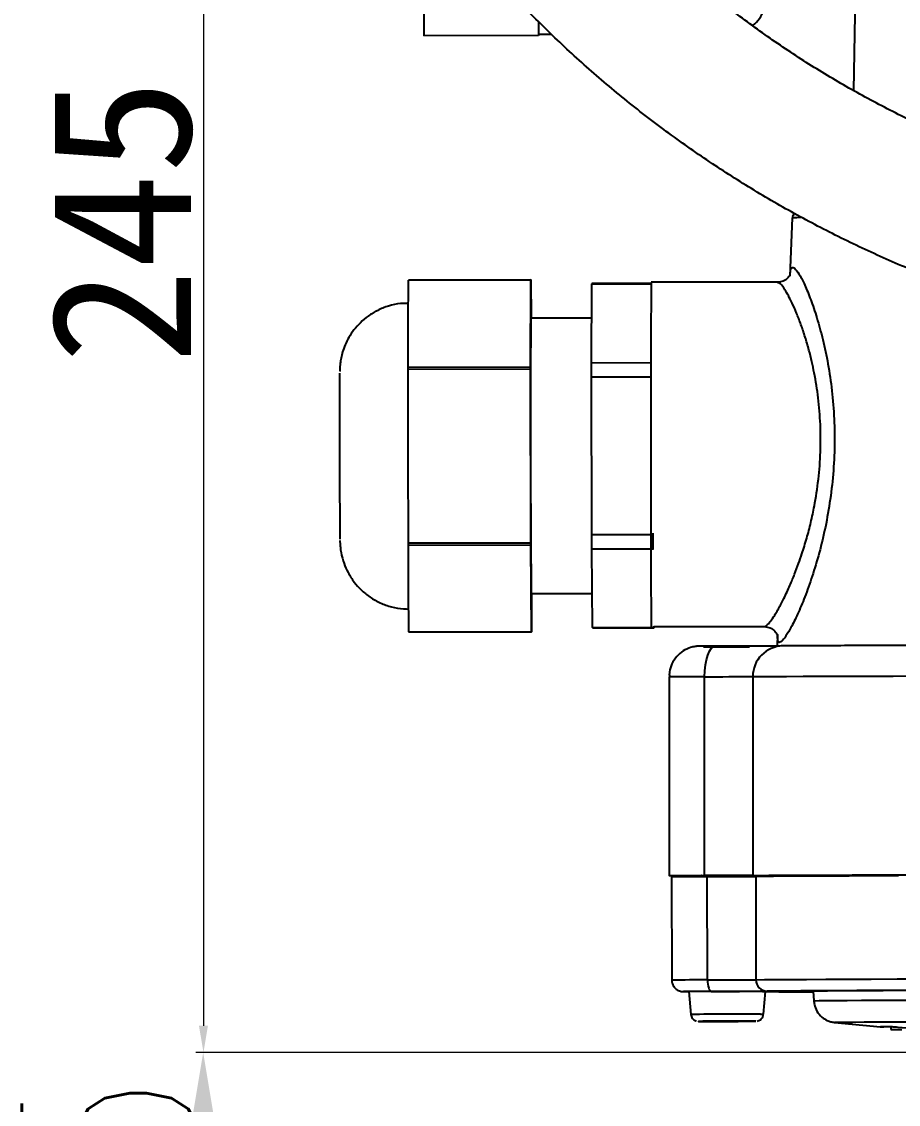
# Model space of a CAD drawing. Header units: millimetres. Extents: x 2462 to 4142, y 835 to 2023.
# Drawn here: x 2887.6 to 3002.2, y 1086.4 to 1228 of the extents above; entities that cross this region are included whole.
import ezdxf

# ---------------------------------------------------------------- set-up
doc = ezdxf.new("R2010")
doc.units = ezdxf.units.MM
doc.layers.add('标注', color=3, linetype='Continuous', lineweight=13)
doc.styles.add('SLDTEXTSTYLE1', font='txt.shx', dxfattribs={"width": 0.7, "bigfont": 'gbcbig.shx'})
doc.styles.get("Standard").update_dxf_attribs({"font": 'arial.ttf'})
doc.dimstyles.new('AM_ISO', dxfattribs={"dimtxt": 3.5, "dimasz": 3.5, "dimexe": 1, "dimexo": 1, "dimgap": 1.5, "dimtad": 1, "dimdsep": 46, "dimtxsty": 'Standard', "dimcen": 0, "dimclrd": 256, "dimclre": 256, "dimclrt": 2, "dimadec": 0, "dimazin": 2, "dimtp": 0.1, "dimtm": 0.1, "dimtfac": 0.71, "dimtdec": 3, "dimtmove": 0, "dimatfit": 3, "dimfxl": 0, "dimlwd": -1, "dimlwe": -1, "dimarcsym": 0})
doc.dimstyles.new('SLDDIMSTYLE12$0', dxfattribs={"dimtxt": 12, "dimasz": 10, "dimexe": 0, "dimexo": 0.0625, "dimgap": 0.875, "dimtad": 1, "dimdec": 1, "dimlfac": 1.8, "dimrnd": 1e-09, "dimzin": 12, "dimdsep": 46, "dimtxsty": 'SLDTEXTSTYLE1', "dimcen": 0.09, "dimdle": 8.16, "dimclrd": 3, "dimclre": 3, "dimadec": 0, "dimazin": 3, "dimtfac": 1, "dimtdec": 1, "dimtofl": 0, "dimtmove": 0, "dimatfit": 3, "dimfxl": 0, "dimfrac": 2, "dimtolj": 1, "dimlwd": 5, "dimlwe": 5, "dimarcsym": 0})

# ---------------------------------------------------------------- blocks, each defined once
blk = doc.blocks.new('*D31')
at = {"layer": 'Defpoints', "color": 0, "transparency": 16777216}
for p in [(3060.59, 1334.79), (2911.33, 1093.21), (3056.27, 1093.21)]:
    blk.add_point(p, dxfattribs=at)
at = {"layer": '标注', "linetype": 'ByBlock', "transparency": 16777216}
for p, q in [((3059.59, 1334.79), (2910.33, 1334.79)), ((2911.33, 1331.29), (2911.33, 1096.71)), ((3055.27, 1093.21), (2910.33, 1093.21))]:
    blk.add_line(p, q, dxfattribs=at)
at = {"layer": '标注', "transparency": 16777216}
for points in [[(2910.74, 1331.29), (2911.91, 1331.29), (2911.33, 1334.79)], [(2910.74, 1096.71), (2911.91, 1096.71), (2911.33, 1093.21)]]:
    blk.add_solid(points, dxfattribs=at)
at = {"layer": '标注', "color": 2, "transparency": 16777216, "insert": (2900.69, 1201.9), "char_height": 8, "attachment_point": 5, "rotation": 90}
blk.add_mtext('\\A1;{\\fSimSun|b0|i0|c134|p2;\\H2.28571x;245}', dxfattribs=at)
blk = doc.blocks.new('*D32')
at = {"layer": 'Defpoints', "color": 0, "transparency": 16777216}
for p in [(3056.27, 1093.21), (2911.29, 1059.42), (3060.86, 1059.42)]:
    blk.add_point(p, dxfattribs=at)
at = {"layer": '标注', "color": 3, "lineweight": 5, "transparency": 16777216}
blk.add_line((3056.2, 1093.21), (2911.29, 1093.21), dxfattribs=at)
at = {"layer": '标注', "color": 3, "linetype": 'Continuous', "lineweight": 5, "transparency": 16777216}
for p, q in [((2911.29, 1083.21), (2911.29, 1069.42)), ((3060.79, 1059.42), (2911.29, 1059.42))]:
    blk.add_line(p, q, dxfattribs=at)
at = {"layer": '标注', "color": 3, "transparency": 16777216}
for points in [[(2909.62, 1083.21), (2912.96, 1083.21), (2911.29, 1093.21)], [(2909.62, 1069.42), (2912.96, 1069.42), (2911.29, 1059.42)]]:
    blk.add_solid(points, dxfattribs=at)
at = {"layer": '标注', "color": 0, "transparency": 16777216, "insert": (2898.99, 1076.26), "char_height": 10, "attachment_point": 5, "rotation": 90, "style": 'SLDTEXTSTYLE1'}
blk.add_mtext('\\A1;{\\H2.28571x;45}', dxfattribs=at)

msp = doc.modelspace()

# ---------------------------------------------------------------- linework, layer by layer
at = {"color": 7, "linetype": 'Continuous', "lineweight": 25}
for p, q in [((2996.685, 1240.775), (2996.289, 1218.997)), ((2955.145, 1226.171), (2940.145, 1226.145)), ((2955.145, 1226.354), (2956.835, 1226.354)), ((2988.267, 1202.34), (2988.001, 1194.73)), ((2938.092, 1188.516), (2938.114, 1194.195)), ((2954.114, 1194.223), (2938.114, 1194.195)), ((2938.114, 1194.195), (2954.114, 1194.222)), ((2954.071, 1182.864), (2954.114, 1194.222)), ((2954.115, 1194.222), (2954.15, 1189.223)), ((2962.073, 1183.403), (2962.112, 1193.711)), ((2962.112, 1193.711), (2969.864, 1193.724)), ((2969.865, 1193.75), (2962.115, 1193.736)), ((2986.381, 1193.908), (2969.872, 1193.908)), ((2962.095, 1189.236), (2954.123, 1189.223)), ((2938.071, 1182.837), (2938.092, 1188.516)), ((2962.073, 1183.403), (2969.812, 1183.416)), ((2938.071, 1182.837), (2954.071, 1182.864)), ((2938.071, 1182.553), (2954.071, 1182.58)), ((2938.091, 1171.195), (2938.071, 1182.553)), ((2954.11, 1159.865), (2954.071, 1182.58)), ((2962.073, 1181.544), (2969.809, 1181.557)), ((2962.108, 1160.929), (2962.073, 1181.544)), ((2938.11, 1159.837), (2938.091, 1171.195)), ((2962.108, 1160.929), (2970.108, 1160.942)), ((2970.108, 1160.942), (2970.108, 1161.101)), ((2938.11, 1159.837), (2954.11, 1159.865)), ((2938.111, 1159.554), (2954.111, 1159.581)), ((2938.152, 1153.875), (2938.111, 1159.554)), ((2954.193, 1148.223), (2954.111, 1159.581)), ((2962.115, 1159.07), (2970.115, 1159.084)), ((2962.189, 1148.762), (2962.115, 1159.07)), ((2970.116, 1158.988), (2970.115, 1159.084)), ((2938.193, 1148.196), (2938.152, 1153.875)), ((2954.185, 1153.223), (2962.157, 1153.236)), ((2954.212, 1153.223), (2954.194, 1148.223)), ((2938.193, 1148.195), (2954.193, 1148.223)), ((2938.193, 1148.196), (2954.193, 1148.223)), ((2962.189, 1148.762), (2970.189, 1148.776)), ((2962.192, 1148.737), (2970.192, 1148.75)), ((2970.189, 1148.776), (2970.188, 1148.95)), ((2970.192, 1148.908), (2984.655, 1148.908)), ((2970.196, 1148.908), (2970.196, 1148.776)), ((2986.365, 1147.87), (2986.311, 1146.34)), ((2972.195, 1142.339), (2972.195, 1116.339)), ((2976.842, 1116.352), (2976.842, 1142.352)), ((2983.14, 1142.366), (2983.14, 1116.366)), ((2972.528, 1116.185), (2972.551, 1102.685)), ((2976.754, 1116.342), (2976.754, 1116.205)), ((2977.219, 1102.706), (2977.196, 1116.206)), ((2982.754, 1116.225), (2982.754, 1116.339)), ((2982.754, 1116.315), (2983.23, 1116.312)), ((2983.519, 1116.231), (2983.542, 1102.731)), ((2974.779, 1101.189), (2975.046, 1098.202)), ((2976.779, 1101.2), (2976.779, 1101.2)), ((2982.779, 1101.21), (2982.779, 1101.21)), ((2984.523, 1098.218), (2984.779, 1101.206)), ((2984.777, 1101.181), (2985.02, 1101.18)), ((2991.052, 1101.217), (2991.119, 1099.98)), ((2993.815, 1097.156), (2993.81, 1097.156)), ((2993.814, 1097.156), (2999.819, 1096.566)), ((3001.203, 1096.606), (3001.203, 1096.232)), ((3001.203, 1096.232), (3002.604, 1096.232))]:
    msp.add_line(p, q, dxfattribs=at)
at = {"color": 7, "linetype": 'Continuous', "lineweight": 25, "flags": 128}
for points in [[(2955.145, 1226.171), (2955.15, 1226.317), (2955.151, 1226.354)], [(2962.073, 1181.544), (2962.073, 1181.782), (2962.073, 1182.018), (2962.073, 1182.253), (2962.073, 1182.486), (2962.073, 1182.718), (2962.073, 1182.948), (2962.073, 1183.176), (2962.073, 1183.403)], [(2938.071, 1182.553), (2938.071, 1182.589), (2938.071, 1182.624), (2938.071, 1182.66), (2938.071, 1182.695), (2938.071, 1182.731), (2938.071, 1182.766), (2938.071, 1182.801), (2938.071, 1182.837)], [(2954.071, 1182.58), (2954.071, 1182.616), (2954.071, 1182.652), (2954.071, 1182.687), (2954.071, 1182.723), (2954.071, 1182.758), (2954.071, 1182.794), (2954.071, 1182.829), (2954.071, 1182.864)], [(2962.115, 1159.07), (2962.114, 1159.296), (2962.113, 1159.525), (2962.112, 1159.755), (2962.112, 1159.986), (2962.111, 1160.22), (2962.11, 1160.455), (2962.109, 1160.691), (2962.108, 1160.929)], [(2970.115, 1159.084), (2970.114, 1159.31), (2970.113, 1159.539), (2970.112, 1159.769), (2970.112, 1160), (2970.111, 1160.233), (2970.11, 1160.468), (2970.109, 1160.705), (2970.108, 1160.942)], [(2938.111, 1159.554), (2938.111, 1159.589), (2938.111, 1159.624), (2938.111, 1159.66), (2938.111, 1159.695), (2938.111, 1159.731), (2938.111, 1159.766), (2938.11, 1159.802), (2938.11, 1159.837)], [(2954.111, 1159.581), (2954.111, 1159.616), (2954.111, 1159.652), (2954.111, 1159.687), (2954.111, 1159.723), (2954.111, 1159.758), (2954.11, 1159.794), (2954.11, 1159.829), (2954.11, 1159.865)], [(2970.196, 1148.776), (2970.195, 1148.765), (2970.194, 1148.757), (2970.193, 1148.752), (2970.192, 1148.75), (2970.191, 1148.752), (2970.19, 1148.757), (2970.19, 1148.765), (2970.189, 1148.776)], [(2976.842, 1142.352), (2976.869, 1143.132), (2976.95, 1143.882), (2977.081, 1144.573), (2977.257, 1145.178), (2977.472, 1145.675), (2977.717, 1146.043), (2977.983, 1146.269), (2978.26, 1146.345)], [(2983.14, 1142.366), (2984.264, 1142.376), (2985.739, 1142.386), (2987.559, 1142.395), (2989.715, 1142.405), (2992.197, 1142.414), (2994.995, 1142.422), (2998.096, 1142.43), (3001.485, 1142.438), (3005.148, 1142.446), (3009.067, 1142.453), (3013.226, 1142.459), (3017.605, 1142.465), (3022.184, 1142.47), (3026.943, 1142.475), (3031.86, 1142.479), (3036.913, 1142.482), (3042.078, 1142.485), (3047.334, 1142.487)], [(2977.219, 1102.706), (2977.23, 1102.413), (2977.261, 1102.132), (2977.31, 1101.872), (2977.376, 1101.644), (2977.456, 1101.458), (2977.547, 1101.319), (2977.646, 1101.233), (2977.749, 1101.204)], [(2983.542, 1102.731), (2984.682, 1102.743), (2986.173, 1102.755), (2988.009, 1102.768), (2990.18, 1102.781), (2992.678, 1102.794), (2995.49, 1102.807), (2998.605, 1102.821), (3002.007, 1102.835), (3005.682, 1102.848), (3009.613, 1102.862), (3013.783, 1102.876), (3018.171, 1102.889), (3022.759, 1102.902), (3027.526, 1102.915), (3032.45, 1102.927), (3037.508, 1102.94), (3042.679, 1102.951), (3047.938, 1102.962)], [(3048.209, 1101.46), (3043.049, 1101.449), (3037.975, 1101.438), (3033.011, 1101.426), (3028.18, 1101.414), (3023.502, 1101.401), (3019, 1101.388), (3014.694, 1101.375), (3010.603, 1101.362), (3006.746, 1101.348), (3003.139, 1101.335), (2999.801, 1101.321), (2996.745, 1101.308), (2993.985, 1101.295), (2991.534, 1101.282), (2989.403, 1101.269), (2987.602, 1101.257), (2986.139, 1101.244), (2985.02, 1101.233)], [(3057.284, 1101.464), (3057.231, 1101.464), (3052.233, 1101.454), (3047.286, 1101.444), (3042.413, 1101.434), (3037.639, 1101.422), (3032.987, 1101.411), (3028.482, 1101.399), (3024.144, 1101.387), (3019.997, 1101.374), (3016.059, 1101.362), (3012.353, 1101.349), (3008.894, 1101.336), (3005.702, 1101.323), (3002.791, 1101.311), (3000.176, 1101.298), (2997.871, 1101.286), (2995.887, 1101.274), (2994.233, 1101.262), (2992.918, 1101.25), (2991.948, 1101.239), (2991.329, 1101.229), (2991.063, 1101.219), (2991.052, 1101.217)], [(2974.064, 1101.188), (2974.105, 1101.186), (2974.432, 1101.184)], [(2974.432, 1101.184), (2974.512, 1101.184), (2974.78, 1101.184)], [(2979.754, 1101.207), (2978.408, 1101.204), (2977.154, 1101.201), (2976.077, 1101.198), (2975.25, 1101.194), (2974.731, 1101.191), (2974.554, 1101.188), (2974.731, 1101.186), (2974.78, 1101.186)], [(2984.779, 1101.203), (2984.954, 1101.206), (2984.776, 1101.208), (2984.257, 1101.21), (2983.431, 1101.211), (2982.354, 1101.21), (2981.1, 1101.209), (2979.754, 1101.207)], [(2984.401, 1101.209), (2984.744, 1101.207), (2984.779, 1101.206)], [(2991.119, 1099.98), (2991.295, 1099.99), (2991.821, 1100), (2992.697, 1100.011), (2993.916, 1100.022), (2995.472, 1100.034), (2997.36, 1100.045), (2999.568, 1100.058), (3002.086, 1100.07), (3004.901, 1100.083), (3008.001, 1100.096), (3011.368, 1100.108), (3014.987, 1100.121), (3018.84, 1100.134), (3022.908, 1100.146), (3027.17, 1100.158), (3031.605, 1100.17), (3036.192, 1100.182), (3040.908, 1100.193), (3045.73, 1100.204), (3050.633, 1100.214), (3055.594, 1100.224), (3057.394, 1100.227)], [(2983.472, 1097.305), (2983.245, 1097.306), (2982.634, 1097.307), (2981.744, 1097.307), (2980.663, 1097.306), (2979.496, 1097.304), (2978.357, 1097.301), (2977.358, 1097.299), (2976.597, 1097.296), (2976.148, 1097.293), (2976.055, 1097.29), (2976.327, 1097.289), (2976.938, 1097.288), (2977.828, 1097.288), (2978.909, 1097.289), (2980.076, 1097.291), (2981.215, 1097.293), (2982.214, 1097.296), (2982.975, 1097.299), (2983.424, 1097.302), (2983.529, 1097.304)], [(2983.529, 1097.304), (2983.517, 1097.304), (2983.472, 1097.305)], [(2984.164, 1098.221), (2984.49, 1098.219), (2984.523, 1098.218)], [(2993.81, 1097.156), (2993.884, 1097.165), (2994.303, 1097.175), (2995.079, 1097.185), (2996.208, 1097.196), (2997.684, 1097.208), (2999.5, 1097.219), (3001.645, 1097.232), (3004.108, 1097.244), (3006.878, 1097.256), (3009.938, 1097.269), (3013.273, 1097.282), (3016.865, 1097.294), (3020.696, 1097.307), (3024.745, 1097.319), (3028.991, 1097.331), (3033.413, 1097.343), (3037.985, 1097.354), (3042.685, 1097.366), (3047.488, 1097.376), (3052.369, 1097.386), (3057.302, 1097.396), (3062.26, 1097.404)]]:
    msp.add_lwpolyline(points, dxfattribs=at)
at = {"color": 7, "linetype": 'Continuous', "lineweight": 25}
for centre, radius, start, end in [((3527.056, 1233.418), 586.955, 179.927763, 180.709962), ((3033.207, 1227.984), 78.083, 180.01402, 181.33075), ((2989.34, 1179.873), 22.492, 89.61869, 92.73331), ((2954.114, 1194.222), 0.000515, 358.30164, 181.79685), ((2962.192, 1193.713), 0.0803, 163.33494, 181.84686), ((5172.626, 1175.036), 2218.549, 179.633624, 180.563363), ((4589.873, 1174.028), 1660.763, 179.723328, 180.472999), ((2938.193, 1148.196), 0.000515, 178.30164, 1.79685), ((2954.193, 1148.223), 0.000515, 178.30164, 1.79685), ((2962.259, 1148.758), 0.0703, 177.01278, 198.19772), ((2980.604, 620.132), 526.075, 89.77142, 90.42489), ((2987.108, 1142.397), 3.968, 90.43064, 180.4494), ((2976.06, 575.344), 567.009, 89.921, 90.39059), ((2977.342, 2313.502), 1171.15, 269.97553, 270.283673), ((2976.769, 686.129), 430.077, 89.94308, 90.56501), ((2975.663, 2298.729), 1182.524, 270.074299, 270.380635), ((3010.827, -2091.164), 3207.511, 90.15469, 90.487809), ((2977.415, 531.952), 570.753, 90.01967, 90.48831), ((2975.686, 2285.23), 1182.525, 270.074299, 270.380635), ((2985.03, 1102.721), 1.489, 179.63955, 269.60562), ((2975.986, 2461.106), 1359.904, 270.074299, 270.380635), ((2977.567, 711.947), 389.257, 89.97318, 90.51564), ((2982.105, -103.585), 1204.796, 89.890815, 90.348363), ((2992.836, 2236.849), 1135.696, 269.605704, 269.910175), ((2981.988, -43.6), 1141.823, 89.890815, 90.348363)]:
    msp.add_arc(centre, radius, start, end, dxfattribs=at)
for points, knots in [([(3213.473, 1332.152), (3213.492, 1333.403), (3213.546, 1336.96), (3213.389, 1342.825), (3212.905, 1349.73), (3212.102, 1356.606), (3210.987, 1363.438), (3209.561, 1370.212), (3207.827, 1376.914), (3205.79, 1383.53), (3203.453, 1390.046), (3200.82, 1396.449), (3197.899, 1402.725), (3194.694, 1408.861), (3191.212, 1414.844), (3187.461, 1420.662), (3183.448, 1426.303), (3179.182, 1431.755), (3174.672, 1437.007), (3169.927, 1442.047), (3164.957, 1446.865), (3159.772, 1451.452), (3154.383, 1455.797), (3148.801, 1459.892), (3143.039, 1463.728), (3137.107, 1467.297), (3131.019, 1470.592), (3124.786, 1473.605), (3118.423, 1476.331), (3111.942, 1478.763), (3105.356, 1480.897), (3098.681, 1482.729), (3091.928, 1484.254), (3085.113, 1485.469), (3078.25, 1486.372), (3071.352, 1486.96), (3064.435, 1487.234), (3057.512, 1487.191), (3050.599, 1486.833), (3043.709, 1486.159), (3036.858, 1485.172), (3030.058, 1483.873), (3023.325, 1482.265), (3016.672, 1480.352), (3010.113, 1478.137), (3003.662, 1475.625), (2997.333, 1472.821), (2991.138, 1469.732), (2985.091, 1466.362), (2979.203, 1462.721), (2973.488, 1458.814), (2967.958, 1454.651), (2962.622, 1450.24), (2957.494, 1445.59), (2952.584, 1440.711), (2947.901, 1435.612), (2943.455, 1430.306), (2939.257, 1424.802), (2935.313, 1419.112), (2931.634, 1413.248), (2928.226, 1407.222), (2925.097, 1401.047), (2922.253, 1394.736), (2919.699, 1388.302), (2917.442, 1381.757), (2915.486, 1375.117), (2913.835, 1368.394), (2912.492, 1361.603), (2911.461, 1354.758), (2910.743, 1347.872), (2910.341, 1340.962), (2910.254, 1334.039), (2910.483, 1327.121), (2911.027, 1320.22), (2911.886, 1313.35), (2913.057, 1306.528), (2914.539, 1299.766), (2916.327, 1293.078), (2918.419, 1286.479), (2920.81, 1279.982), (2923.494, 1273.602), (2926.467, 1267.35), (2929.723, 1261.241), (2933.253, 1255.286), (2937.052, 1249.499), (2941.111, 1243.891), (2945.422, 1238.474), (2949.975, 1233.26), (2954.761, 1228.259), (2959.771, 1223.481), (2964.994, 1218.938), (2970.418, 1214.637), (2976.033, 1210.588), (2981.827, 1206.799), (2987.788, 1203.279), (2993.903, 1200.035), (3000.16, 1197.073), (3006.545, 1194.4), (3013.046, 1192.021), (3019.649, 1189.941), (3026.34, 1188.164), (3033.104, 1186.695), (3039.929, 1185.536), (3046.8, 1184.689), (3053.702, 1184.157), (3060.621, 1183.941), (3067.543, 1184.04), (3074.453, 1184.455), (3081.337, 1185.185), (3088.18, 1186.229), (3094.969, 1187.583), (3101.689, 1189.247), (3108.326, 1191.215), (3114.866, 1193.483), (3121.296, 1196.048), (3127.602, 1198.904), (3133.771, 1202.044), (3139.791, 1205.463), (3145.648, 1209.153), (3151.331, 1213.106), (3156.827, 1217.315), (3162.126, 1221.77), (3167.216, 1226.462), (3172.086, 1231.381), (3176.727, 1236.518), (3181.129, 1241.861), (3185.282, 1247.399), (3189.178, 1253.121), (3192.809, 1259.015), (3196.168, 1265.068), (3199.246, 1271.269), (3202.039, 1277.603), (3204.539, 1284.058), (3206.742, 1290.621), (3208.644, 1297.277), (3210.24, 1304.014), (3211.526, 1310.815), (3212.501, 1317.669), (3213.15, 1324.439), (3213.401, 1329.274), (3213.464, 1331.805), (3213.473, 1332.152)], [0, 0, 0, 0, 0.00394, 0.0112049, 0.0184702, 0.0257355, 0.0330008, 0.0402662, 0.0475315, 0.0547968, 0.0620622, 0.0693275, 0.0765928, 0.0838581, 0.0911235, 0.0983888, 0.1056541, 0.1129194, 0.1201848, 0.1274501, 0.1347154, 0.1419807, 0.1492461, 0.1565114, 0.1637767, 0.171042, 0.1783074, 0.1855727, 0.192838, 0.2001033, 0.2073687, 0.214634, 0.2218993, 0.2291646, 0.2364299, 0.2436953, 0.2509606, 0.2582259, 0.2654913, 0.2727566, 0.2800219, 0.2872872, 0.2945526, 0.3018179, 0.3090832, 0.3163485, 0.3236139, 0.3308792, 0.3381445, 0.3454098, 0.3526752, 0.3599405, 0.3672058, 0.3744712, 0.3817365, 0.3890018, 0.3962671, 0.4035325, 0.4107978, 0.4180631, 0.4253284, 0.4325938, 0.4398591, 0.4471244, 0.4543898, 0.4616551, 0.4689204, 0.4761857, 0.4834511, 0.4907164, 0.4979817, 0.5052471, 0.5125124, 0.5197777, 0.527043, 0.5343084, 0.5415737, 0.548839, 0.5561043, 0.5633697, 0.570635, 0.5779003, 0.5851657, 0.592431, 0.5996963, 0.6069616, 0.614227, 0.6214923, 0.6287576, 0.6360229, 0.6432883, 0.6505536, 0.6578189, 0.6650842, 0.6723496, 0.6796149, 0.6868802, 0.6941455, 0.7014109, 0.7086762, 0.7159415, 0.7232068, 0.7304721, 0.7377375, 0.7450028, 0.7522681, 0.7595334, 0.7667988, 0.7740641, 0.7813294, 0.7885948, 0.7958601, 0.8031254, 0.8103907, 0.8176561, 0.8249214, 0.8321867, 0.839452, 0.8467174, 0.8539827, 0.861248, 0.8685133, 0.8757787, 0.883044, 0.8903093, 0.8975747, 0.90484, 0.9121053, 0.9193706, 0.926636, 0.9339013, 0.9411666, 0.948432, 0.9556973, 0.9629626, 0.9702279, 0.9774933, 0.9847586, 0.9920239, 0.9989071, 1, 1, 1, 1]), ([(3109.713, 1210.644), (3109.37, 1210.505), (3107.018, 1209.553), (3102.547, 1208.073), (3096.313, 1206.228), (3089.987, 1204.715), (3083.597, 1203.504), (3077.155, 1202.607), (3070.678, 1202.023), (3064.179, 1201.754), (3057.676, 1201.802), (3051.182, 1202.165), (3044.714, 1202.844), (3038.286, 1203.835), (3031.914, 1205.138), (3025.613, 1206.749), (3019.398, 1208.663), (3013.282, 1210.878), (3007.282, 1213.387), (3001.411, 1216.184), (2995.682, 1219.263), (2990.11, 1222.617), (2984.707, 1226.238), (2979.486, 1230.117), (2974.46, 1234.244), (2969.641, 1238.611), (2965.039, 1243.207), (2960.666, 1248.021), (2956.532, 1253.042), (2952.646, 1258.258), (2949.019, 1263.656), (2945.658, 1269.224), (2942.571, 1274.949), (2939.767, 1280.817), (2937.25, 1286.814), (2935.028, 1292.926), (2933.106, 1299.14), (2931.483, 1305.438), (2930.189, 1311.81), (2929.354, 1316.856), (2929.06, 1319.783), (2928.983, 1320.554)], [0, 0, 0, 0, 0.0045508, 0.0311973, 0.0578437, 0.0844902, 0.1111367, 0.1377831, 0.1644296, 0.1910761, 0.2177225, 0.244369, 0.2710155, 0.2976619, 0.3243084, 0.3509549, 0.3776013, 0.4042478, 0.4308943, 0.4575408, 0.4841872, 0.5108337, 0.5374802, 0.5641266, 0.5907731, 0.6174196, 0.6440661, 0.6707125, 0.697359, 0.7240055, 0.750652, 0.7772984, 0.8039449, 0.8305914, 0.8572378, 0.8838843, 0.9105308, 0.9371772, 0.9638237, 0.9904702, 1, 1, 1, 1]), ([(2983.119, 1227.483), (2983.124, 1227.487), (2983.484, 1227.713), (2984.026, 1228.395), (2984.615, 1229.41), (2984.861, 1230.286), (2984.933, 1230.824), (2984.951, 1231.07), (2984.959, 1231.267), (2984.96, 1231.366), (2984.963, 1231.591), (2984.965, 1231.96), (2984.968, 1232.536), (2984.97, 1233.243), (2984.972, 1233.953), (2984.972, 1234.648), (2984.973, 1235.158), (2984.973, 1235.467), (2984.973, 1235.527)], [0, 0, 0, 0, 0.00163734, 0.11570072, 0.22977388, 0.32090005, 0.36146512, 0.37687983, 0.39473073, 0.44836211, 0.51067497, 0.59362264, 0.68732112, 0.77779215, 0.85500173, 0.91566326, 0.98361154, 1, 1, 1, 1]), ([(2988.559, 1202.93), (2988.499, 1202.841), (2988.386, 1202.671), (2988.335, 1202.474), (2988.31, 1202.38)], [0, 0, 0, 0, 0.524784, 1, 1, 1, 1]), ([(2987.981, 1194.793), (2987.978, 1194.801), (2987.969, 1194.822), (2987.752, 1194.479), (2987.2, 1194.027), (2986.634, 1193.946), (2986.37, 1193.908)], [0, 0, 0, 0, 0.2029284, 0.5047294, 0.7695429, 1, 1, 1, 1]), ([(2988.026, 1194.797), (2988.035, 1195.03), (2988.057, 1195.639), (2988.289, 1195.922), (2988.709, 1195.708), (2989.299, 1194.847), (2990.015, 1193.412), (2990.809, 1191.44), (2991.625, 1188.986), (2992.399, 1186.109), (2993.066, 1182.862), (2993.561, 1179.327), (2993.833, 1175.577), (2993.844, 1171.723), (2993.585, 1167.863), (2993.077, 1164.12), (2992.363, 1160.569), (2991.5, 1157.3), (2990.55, 1154.363), (2989.578, 1151.827), (2988.645, 1149.737), (2987.813, 1148.16), (2987.132, 1147.141), (2986.65, 1146.747), (2986.376, 1146.931), (2986.373, 1147.564), (2986.371, 1147.87)], [0, 0, 0, 0, 0.0262974, 0.0686302, 0.1111648, 0.1535475, 0.1959665, 0.2385043, 0.2809168, 0.323529, 0.3659875, 0.4085696, 0.4509528, 0.4935509, 0.5359237, 0.5785073, 0.6207529, 0.6633757, 0.7056988, 0.7483018, 0.7907048, 0.8333044, 0.875705, 0.9183026, 0.9606448, 1, 1, 1, 1]), ([(2969.872, 1193.831), (2969.87, 1193.849), (2969.865, 1193.91), (2969.855, 1193.35), (2969.844, 1192.186), (2969.833, 1190.405), (2969.824, 1188.106), (2969.816, 1185.339), (2969.809, 1182.185), (2969.805, 1178.73), (2969.802, 1175.071), (2969.801, 1171.311), (2969.802, 1167.553), (2969.805, 1163.902), (2969.81, 1160.461), (2969.816, 1157.324), (2969.825, 1154.579), (2969.834, 1152.308), (2969.845, 1150.548), (2969.856, 1149.445), (2969.864, 1148.926), (2969.868, 1148.953), (2969.868, 1148.953)], [0, 0, 0, 0, 0.0231691, 0.0774088, 0.1316484, 0.1858881, 0.2401278, 0.2943675, 0.3486071, 0.4028468, 0.4570865, 0.5113262, 0.5655658, 0.6198055, 0.6740452, 0.7282849, 0.7825245, 0.8367642, 0.8910039, 0.9452436, 0.9994832, 1, 1, 1, 1]), ([(2984.654, 1148.939), (2984.665, 1148.929), (2984.732, 1148.863), (2984.981, 1149.065), (2985.362, 1149.458), (2985.773, 1150.033), (2986.16, 1150.647), (2986.494, 1151.221), (2986.847, 1151.87), (2987.221, 1152.604), (2987.606, 1153.409), (2988.074, 1154.447), (2988.581, 1155.667), (2989.108, 1157.059), (2989.645, 1158.614), (2990.191, 1160.394), (2990.739, 1162.494), (2991.286, 1165.048), (2991.758, 1168.131), (2992.03, 1171.734), (2992.015, 1175.336), (2991.773, 1178.236), (2991.462, 1180.459), (2991.182, 1182.043), (2990.852, 1183.586), (2990.459, 1185.164), (2989.981, 1186.807), (2989.432, 1188.436), (2988.855, 1189.928), (2988.3, 1191.185), (2987.786, 1192.203), (2987.25, 1193.111), (2986.738, 1193.79), (2986.493, 1193.847), (2986.38, 1193.874)], [0, 0, 0, 0, 0.00624126, 0.03950058, 0.07267466, 0.10637468, 0.12568149, 0.14602326, 0.16555406, 0.18502491, 0.20653682, 0.22593694, 0.25673961, 0.28363186, 0.30659547, 0.34112921, 0.37400528, 0.4065532, 0.45666652, 0.50648152, 0.55655674, 0.60651737, 0.63101514, 0.65672587, 0.68073324, 0.70674232, 0.73845965, 0.77229587, 0.8069154, 0.84227243, 0.87452239, 0.90702167, 0.95695373, 1, 1, 1, 1]), ([(2938.12, 1191.155), (2937.777, 1191.159), (2936.893, 1191.169), (2935.528, 1190.849), (2934.108, 1190.291), (2932.878, 1189.544), (2931.841, 1188.673), (2930.997, 1187.723), (2930.339, 1186.741), (2929.853, 1185.77), (2929.52, 1184.855), (2929.315, 1184.042), (2929.208, 1183.39), (2929.161, 1182.921), (2929.145, 1182.651), (2929.138, 1182.482), (2929.134, 1182.35), (2929.132, 1182.277), (2929.132, 1182.236)], [0, 0, 0, 0, 0.06887026, 0.1773779, 0.27918046, 0.37517138, 0.46568934, 0.55072644, 0.62999438, 0.7029263, 0.76863056, 0.82573063, 0.8715767, 0.90248452, 0.92333915, 0.94089487, 0.96694307, 1, 1, 1, 1]), ([(2929.169, 1160.144), (2929.169, 1160.126), (2929.171, 1160.035), (2929.174, 1159.923), (2929.19, 1159.603), (2929.225, 1159.173), (2929.346, 1158.318), (2929.648, 1157.198), (2930.229, 1155.889), (2930.978, 1154.725), (2931.95, 1153.641), (2933.091, 1152.716), (2934.435, 1151.958), (2935.921, 1151.435), (2937.194, 1151.217), (2937.951, 1151.2), (2938.18, 1151.195)], [0, 0, 0, 0, 0.01369618, 0.06861525, 0.08953746, 0.11673978, 0.16284438, 0.26375013, 0.34840955, 0.44940339, 0.54005986, 0.63943842, 0.74265259, 0.84802267, 0.95408399, 1, 1, 1, 1]), ([(2984.642, 1148.908), (2984.921, 1148.866), (2985.519, 1148.777), (2986.105, 1148.265), (2986.328, 1147.858), (2986.339, 1147.864), (2986.344, 1147.867)], [0, 0, 0, 0, 0.2253182, 0.4838883, 0.777122, 1, 1, 1, 1]), ([(2978.204, 1146.345), (2978.143, 1146.345), (2977.889, 1146.345), (2977.488, 1146.344), (2977.04, 1146.343), (2976.69, 1146.343), (2976.438, 1146.342), (2976.28, 1146.341), (2976.183, 1146.34), (2976.129, 1146.34), (2976.02, 1146.336), (2975.936, 1146.331), (2975.806, 1146.322), (2975.488, 1146.285), (2974.862, 1146.144), (2974, 1145.743), (2973.148, 1145.015), (2972.535, 1144.063), (2972.212, 1143.135), (2972.228, 1142.549), (2972.234, 1142.339)], [0, 0, 0, 0, 0.019857, 0.0829003, 0.1427529, 0.2011529, 0.2548768, 0.3020276, 0.3408378, 0.3702615, 0.3799739, 0.3874272, 0.3984024, 0.4208973, 0.485124, 0.5934107, 0.7075989, 0.8219153, 0.9362353, 1, 1, 1, 1]), ([(2987.078, 1146.365), (2986.784, 1146.363), (2986.187, 1146.358), (2984.18, 1146.353), (2981.526, 1146.348), (2979.336, 1146.346), (2978.26, 1146.345)], [0, 0, 0, 0, 0.2457963, 0.5, 0.7542037, 1, 1, 1, 1]), ([(3048.062, 1146.48), (3045.663, 1146.479), (3040.82, 1146.477), (3033.731, 1146.473), (3026.773, 1146.467), (3020.072, 1146.459), (3013.734, 1146.451), (3007.889, 1146.441), (3002.623, 1146.43), (2998.014, 1146.418), (2994.127, 1146.405), (2991.004, 1146.392), (2988.584, 1146.379), (2987.577, 1146.369), (2987.078, 1146.365)], [0, 0, 0, 0, 0.0799587, 0.1613714, 0.2441424, 0.3288925, 0.4142165, 0.5, 0.5857783, 0.6711023, 0.7558576, 0.8386236, 0.9200388, 1, 1, 1, 1]), ([(2976.754, 1116.337), (2976.709, 1116.337), (2976.437, 1116.338), (2976.338, 1116.339), (2976.541, 1116.342), (2977.213, 1116.343), (2978.207, 1116.345), (2978.993, 1116.345), (2979.385, 1116.345)], [0, 0, 0, 0, 0.03739243, 0.22991394, 0.42243546, 0.61495697, 0.80747849, 1, 1, 1, 1]), ([(2979.385, 1116.345), (2979.777, 1116.345), (2980.561, 1116.345), (2981.574, 1116.343), (2982.2, 1116.342), (2982.47, 1116.34), (2982.393, 1116.339), (2982.393, 1116.339)], [0, 0, 0, 0, 0.2495063, 0.4990126, 0.7485188, 0.9980251, 1, 1, 1, 1]), ([(2995.742, 1116.255), (2995.585, 1116.256), (2993.818, 1116.26), (2991.07, 1116.27), (2987.618, 1116.283), (2984.934, 1116.298), (2983.798, 1116.308), (2983.23, 1116.312)], [0, 0, 0, 0, 0.0238788, 0.2679091, 0.5119394, 0.7559697, 1, 1, 1, 1]), ([(2991.675, 1116.288), (2990.727, 1116.293), (2988.632, 1116.304), (2986.879, 1116.321), (2986.173, 1116.339), (2986.797, 1116.358), (2988.697, 1116.376), (2991.851, 1116.394), (2996.203, 1116.411), (3001.68, 1116.426), (3008.187, 1116.44), (3015.612, 1116.452), (3023.83, 1116.463), (3032.698, 1116.471), (3042.073, 1116.477), (3049.302, 1116.48), (3053.38, 1116.48), (3054.169, 1116.481)], [0, 0, 0, 0, 0.0587141, 0.1298079, 0.2009016, 0.2719953, 0.343089, 0.4141827, 0.4852764, 0.5563701, 0.6274638, 0.6985575, 0.7696512, 0.8407449, 0.9118386, 0.9829323, 1, 1, 1, 1]), ([(2972.568, 1102.685), (2972.563, 1102.646), (2972.534, 1102.431), (2972.661, 1102.075), (2972.894, 1101.705), (2973.166, 1101.462), (2973.428, 1101.314), (2973.654, 1101.236), (2973.82, 1101.203), (2973.917, 1101.193), (2973.961, 1101.19), (2973.993, 1101.188), (2974.027, 1101.187), (2974.089, 1101.186), (2974.179, 1101.185), (2974.384, 1101.185), (2974.457, 1101.184)], [0, 0, 0, 0, 0.0275793, 0.1535151, 0.2535593, 0.3375845, 0.4082249, 0.4654304, 0.5075877, 0.5277235, 0.5413193, 0.5562813, 0.5814557, 0.6442752, 0.8734685, 1, 1, 1, 1]), ([(2991.118, 1100.005), (2991.134, 1099.833), (2991.181, 1099.354), (2991.493, 1098.582), (2992.093, 1097.86), (2992.77, 1097.43), (2993.294, 1097.247), (2993.658, 1097.172), (2993.754, 1097.162), (2993.814, 1097.156)], [0, 0, 0, 0, 0.1098763, 0.3046209, 0.5183274, 0.6962779, 0.8095719, 0.8808752, 1, 1, 1, 1]), ([(2975.059, 1098.194), (2975.071, 1098.098), (2975.096, 1097.906), (2975.246, 1097.668), (2975.423, 1097.495), (2975.593, 1097.389), (2975.704, 1097.352), (2975.75, 1097.336)], [0, 0, 0, 0, 0.24354727, 0.49258131, 0.70045444, 0.87573355, 1, 1, 1, 1]), ([(2981.431, 1097.298), (2981.277, 1097.297), (2981.093, 1097.296), (2980.765, 1097.295), (2980.506, 1097.294), (2979.93, 1097.294), (2979.29, 1097.293), (2978.668, 1097.292), (2978.334, 1097.291), (2978.162, 1097.291), (2978.051, 1097.292), (2977.929, 1097.293), (2977.63, 1097.293), (2977.398, 1097.294), (2977.411, 1097.294), (2977.622, 1097.295), (2978.218, 1097.297), (2978.476, 1097.299), (2978.807, 1097.3), (2979.066, 1097.3), (2979.643, 1097.301), (2980.283, 1097.302), (2980.904, 1097.303), (2981.239, 1097.304), (2981.41, 1097.303), (2981.521, 1097.303), (2981.643, 1097.302), (2981.943, 1097.302), (2982.174, 1097.301), (2982.162, 1097.301), (2981.947, 1097.3), (2981.666, 1097.299), (2981.431, 1097.298)], [0, 0, 0, 0, 0.0662649, 0.0793317, 0.0917493, 0.1205736, 0.1985399, 0.2267612, 0.2498448, 0.2658901, 0.2845053, 0.318085, 0.3794264, 0.4082507, 0.4206683, 0.4337351, 0.5, 0.5662649, 0.5793317, 0.5917493, 0.6205736, 0.6985399, 0.7267612, 0.7498448, 0.7658901, 0.7845053, 0.818085, 0.8794264, 0.9082507, 0.9206683, 0.9337351, 1, 1, 1, 1]), ([(2983.713, 1097.323), (2983.781, 1097.34), (2983.93, 1097.376), (2984.163, 1097.514), (2984.375, 1097.744), (2984.506, 1098.002), (2984.507, 1098.169), (2984.507, 1098.219)], [0, 0, 0, 0, 0.1631279, 0.357271, 0.6165044, 0.8845735, 1, 1, 1, 1]), ([(2999.769, 1096.566), (2999.824, 1096.571), (2999.934, 1096.581), (3000.637, 1096.603), (3000.985, 1096.614)], [0, 0, 0, 0, 0.5059854, 1, 1, 1, 1]), ([(3000.985, 1096.564), (3000.633, 1096.561), (2999.978, 1096.556), (2999.87, 1096.561), (2999.819, 1096.564)], [0, 0, 0, 0, 0.53722732, 1, 1, 1, 1]), ([(3000.985, 1096.614), (3001.021, 1096.614), (3001.091, 1096.614), (3001.337, 1096.599), (3001.663, 1096.576), (3001.946, 1096.552), (3002.096, 1096.54)], [0, 0, 0, 0, 0.246867, 0.4801817, 0.7238276, 1, 1, 1, 1]), ([(3001.203, 1096.554), (3001.173, 1096.556), (3001.058, 1096.563), (3001.016, 1096.564), (3000.985, 1096.564)], [0, 0, 0, 0, 0.26191118, 1, 1, 1, 1]), ([(3002.096, 1096.54), (3005.214, 1096.282), (3009.735, 1095.907), (3014.317, 1095.623), (3015.74, 1095.535)], [0, 0, 0, 0, 0.6895101, 1, 1, 1, 1])]:
    msp.add_open_spline(points, degree=3, knots=knots, dxfattribs=at)
for points in [[(2976.884, 1116.327), (2976.225, 1116.327), (2974.907, 1116.328), (2973.4, 1116.332), (2972.423, 1116.335), (2972.084, 1116.339), (2972.409, 1116.343), (2973.374, 1116.347), (2974.871, 1116.35), (2976.185, 1116.351), (2976.842, 1116.352)], [(2983.14, 1116.366), (2982.926, 1116.365), (2982.498, 1116.362), (2981.067, 1116.357), (2979.187, 1116.354), (2977.623, 1116.353), (2976.842, 1116.352)], [(2983.14, 1116.366), (2983.691, 1116.371), (2984.791, 1116.381), (2987.442, 1116.395), (2990.793, 1116.409), (2994.882, 1116.422), (2999.65, 1116.435), (3005.052, 1116.446), (3011.032, 1116.456), (3017.53, 1116.465), (3024.478, 1116.473), (3031.81, 1116.479), (3039.438, 1116.484), (3044.702, 1116.486), (3047.334, 1116.487)]]:
    msp.add_open_spline(points, degree=3, dxfattribs=at)

# ---------------------------------------------------------------- dimensions: what is measured, and where the dimension line sits
at = {"layer": '标注'}
for base, p1, p2, text, dimstyle, override, picture, middle in [((2911.328, 1093.205), (3060.594, 1334.787), (3056.267, 1093.205), '{\\fSimSun|b0|i0|c134|p2;\\H2.28571x;245}', 'AM_ISO', {"dimtxt": 8, "dimtp": 0, "dimtm": 0, "dimtfac": 1, "dimtolj": 1, "dimtzin": 0}, '*D31', (2911.328, 1201.897)), ((2911.291, 1059.416), (3056.267, 1093.205), (3060.857, 1059.416), '{\\H2.28571x;45}', 'SLDDIMSTYLE12$0', {"dimtxt": 10, "dimtdec": 3, "dimtzin": 0}, '*D32', (2911.291, 1076.256))]:
    dim = msp.add_linear_dim(base=base, p1=p1, p2=p2, angle=90, text=text, dimstyle=dimstyle, override=override, dxfattribs=at)
    dim.commit()
    dim.dimension.update_dxf_attribs({"geometry": picture, "text_midpoint": middle, "dimtype": 160})

doc.saveas('drawing.dxf')
